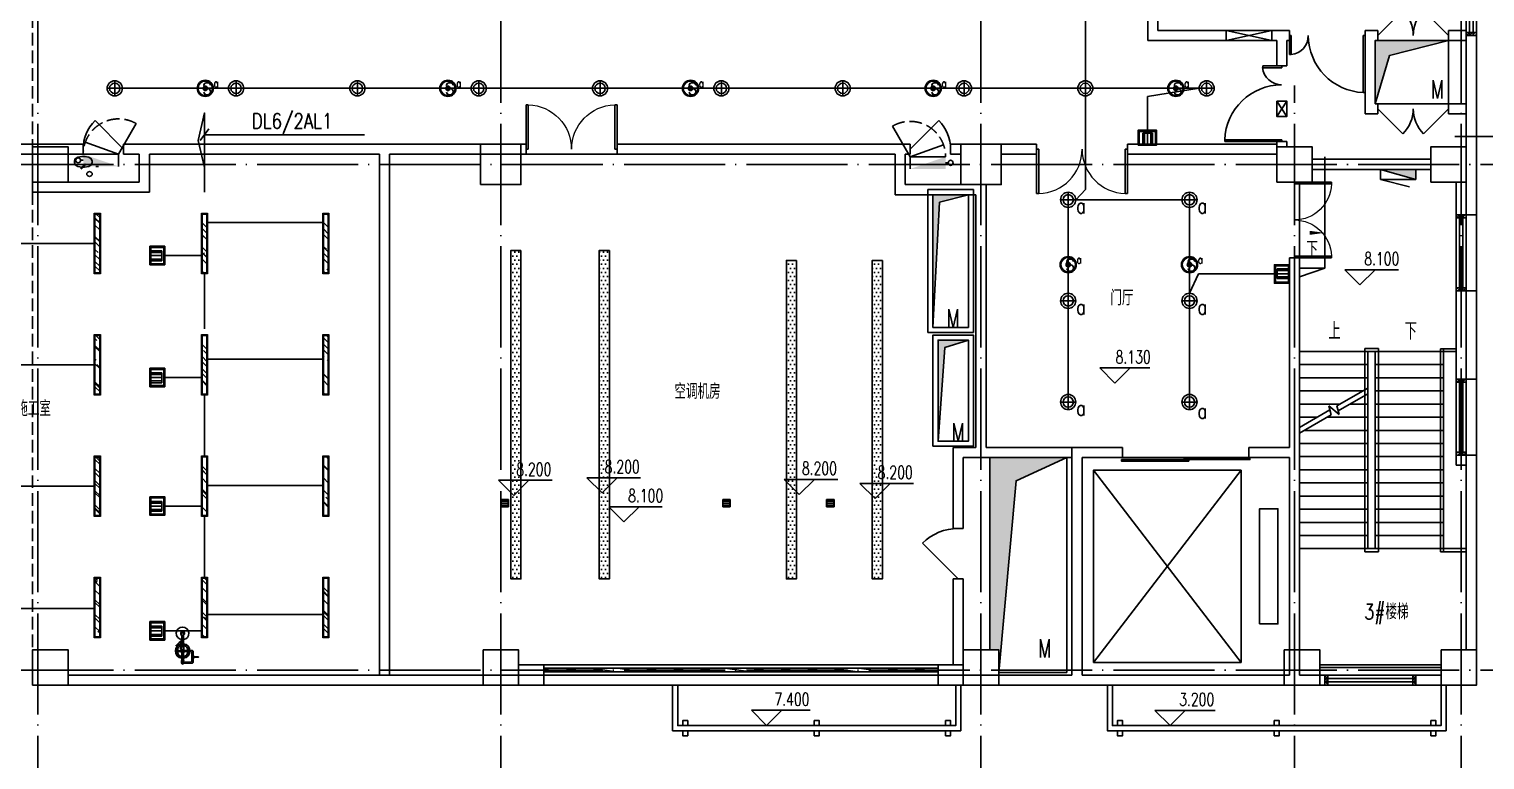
# Model space of a CAD drawing. Extents: x -621157 to 1764546, y -106808 to 741893.
# Drawn here: x 409094 to 437892, y 98223 to 112675 of the extents above; entities that cross this region are included whole.
import ezdxf
from ezdxf.enums import TextEntityAlignment as Align

# ---------------------------------------------------------------- set-up
doc = ezdxf.new("R2010")
doc.units = 0
doc.header["$LTSCALE"] = 1000
doc.header["$MEASUREMENT"] = 0
doc.linetypes.add('XREF-A-101-平面图_t3$0$DASH', pattern=[0.35, 0.25, -0.1])
doc.linetypes.add('XREF-A-101-平面图_t3$0$DOTE', pattern=[2.42, 2, -0.2, 0.02, -0.2])
for name, color, linetype in [('0-底图', 7, 'Continuous'), ('A-吊顶图及精装修区域', 7, 'Continuous'), ('EQUIP-照明', 3, 'Continuous'), ('I-LIGHT', 3, 'Continuous'), ('SIG_TEXT', 2, 'Continuous'), ('WIRE-控制', 6, 'Continuous'), ('WIRE-照明', 4, 'Continuous'), ('XREF-A-101-平面图_t3$0$1212121', 8, 'Continuous'), ('XREF-A-101-平面图_t3$0$A-COLUMN', 8, 'Continuous'), ('XREF-A-101-平面图_t3$0$A-DIM_ELEV', 8, 'Continuous'), ('XREF-A-101-平面图_t3$0$A-DOTE', 8, 'Continuous'), ('XREF-A-101-平面图_t3$0$A-GROUND', 8, 'Continuous'), ('XREF-A-101-平面图_t3$0$A-LEAD-AROW', 8, 'Continuous'), ('XREF-A-101-平面图_t3$0$A-PUB_HATCH', 8, 'Continuous'), ('XREF-A-101-平面图_t3$0$A-RAIL', 8, 'Continuous'), ('XREF-A-101-平面图_t3$0$A-ROOF', 8, 'Continuous'), ('XREF-A-101-平面图_t3$0$A-ROOM-CH', 8, 'Continuous'), ('XREF-A-101-平面图_t3$0$A-SEE', 8, 'Continuous'), ('XREF-A-101-平面图_t3$0$A-STAIR', 8, 'Continuous'), ('XREF-A-101-平面图_t3$0$A-WALL', 8, 'Continuous'), ('XREF-A-101-平面图_t3$0$A-WALL-FILL', 8, 'Continuous'), ('XREF-A-101-平面图_t3$0$A-WINDOW', 8, 'Continuous'), ('XREF-A-101-平面图_t3$0$DIM_SYMB', 8, 'Continuous'), ('XREF-A-101-平面图_t3$0$EQUIP_消火栓', 8, 'Continuous'), ('XREF-A-101-平面图_t3$0$HANDRAIL', 8, 'Continuous'), ('XREF-A-101-平面图_t3$0$M-HOLE', 8, 'Continuous'), ('XREF-A-101-平面图_t3$0$P-EQUIPMENT', 8, 'Continuous'), ('XREF-A-101-平面图_t3$0$PUB_TEXT', 8, 'Continuous'), ('XREF-A-101-平面图_t3$0$STAIR', 8, 'Continuous'), ('XREF-A-101-平面图_t3$0$家具-实验室家具', 8, 'Continuous'), ('XREF-A-101-平面图_t3$0$水-尺寸', 8, 'Continuous'), ('控制系统', 6, 'Continuous')]:
    doc.layers.add(name, color=color, linetype=linetype)
doc.layers.add('弱电设备层', color=1, linetype='Continuous', lineweight=9)
doc.layers.add('灯具图例与顶面填充$0$I-C-light', color=3, linetype='Continuous', lineweight=13)
doc.styles.add('_TEL_DIM', font='SIMPLEX', dxfattribs={"width": 0.8, "height": 3.5, "bigfont": 'HZTXT'})
doc.styles.add('DIM_FONT', font='ROMANS', dxfattribs={"width": 0.8, "bigfont": 'HZDXC'})
doc.styles.get("Standard").update_dxf_attribs({"font": 'romans.shx', "bigfont": 'HZDXC.SHX'})
doc.styles.add('XREF-A-101-平面图_t3$0$-HZDXCROMANS', font='ROMANS.shx', dxfattribs={"bigfont": 'HZDXC.shx'})
doc.styles.add('XREF-A-101-平面图_t3$0$_TCH_DIM', font='SIMPLEX', dxfattribs={"bigfont": 'GBCBIG'})
doc.styles.add('XREF-A-101-平面图_t3$0$A-STANDARD', font='SIMPLEX', dxfattribs={"bigfont": 'GBCBIG'})
doc.styles.add('XREF-A-101-平面图_t3$0$hzdxcROMANS', font='ROMANS', dxfattribs={"width": 0.8, "bigfont": 'HZDXC'})
doc.styles.add('XZC', font='SIMPLEX.SHX', dxfattribs={"width": 0.7, "bigfont": 'hztxt.shx'})
doc.linetypes.add('Ground', pattern='A,0.75,-0.125,[135,sr.shx,S=0.1,R=0,X=-0.15,Y=0],0.125,-0.125', length=1.125)
doc.linetypes.add('LED_LINE', pattern='A,12.7,-5.08,["LED",XZC,S=2.54,R=0,X=-2.54,Y=-1.27],-6.35', length=24.13)
doc.dimstyles.get("Standard").update_dxf_attribs({"dimscale": 100, "dimtxt": 3.5, "dimasz": 1, "dimexe": 2.5, "dimexo": 3, "dimgap": 1.5, "dimtad": 1, "dimdec": 0, "dimzin": 0, "dimdsep": 46, "dimtxsty": 'Standard', "dimblk": 'ARCHTICK', "dimcen": 0.09, "dimadec": 0, "dimazin": 0, "dimtfac": 1, "dimtdec": 0, "dimtix": 1, "dimtmove": 2, "dimatfit": 3, "dimfxl": 0, "dimtolj": 1, "dimtzin": 0, "dimarcsym": 0})

# ---------------------------------------------------------------- blocks, each defined once
blk = doc.blocks.new('XREF-A-101-平面图_t3$0$轴网(2)')
at = {"layer": 'XREF-A-101-平面图_t3$0$A-DOTE', "linetype": 'XREF-A-101-平面图_t3$0$DOTE'}
for p, q in [((38340, -3300), (38340, 43300)), ((47500, -3300), (47500, 43300)), ((57000, -3300), (57000, 43300)), ((66500, -3300), (66500, 43300)), ((63200, -3300), (63200, 11562.8)), ((-3300, 10000), (69800, 10000)), ((-3300, 0), (69800, 0))]:
    blk.add_line(p, q, dxfattribs=at)
blk = doc.blocks.new('XREF-A-101-平面图_t3$0$G$C869EB286')
at = {"layer": 'XREF-A-101-平面图_t3$0$A-WINDOW'}
h = blk.add_hatch(dxfattribs=at)
h.set_pattern_fill('ANSI31', color=256, scale=25)
h.set_pattern_definition([(45, (-143.957, -89940), (-28.0633, 28.0633), [])])
h.paths.add_polyline_path([(0, 60), (200, 60), (200, 0), (0, 0)])
blk.add_lwpolyline([(0, 60), (200, 60), (200, 0), (0, 0)], close=True, dxfattribs=at)
blk = doc.blocks.new('XREF-A-101-平面图_t3$0$柱网2F')
at = {"layer": 'XREF-A-101-平面图_t3$0$A-COLUMN'}
for points in [[(38240, -30350), (38940, -30350), (38940, -29650), (38240, -29650)], [(47100, -30400), (47900, -30400), (47900, -29600), (47100, -29600)], [(56600, -30400), (57400, -30400), (57400, -29600), (56600, -29600)], [(62850, -30350), (63550, -30350), (63550, -29650), (62850, -29650)], [(65900, -30350), (66600, -30350), (66600, -29650), (65900, -29650)], [(38240, -40300), (38940, -40300), (38940, -39600), (38240, -39600)], [(47150, -39600), (47150, -40300), (47850, -40300), (47850, -39600)], [(56650, -39600), (56650, -40300), (57350, -40300), (57350, -39600)], [(63000, -39600), (63000, -40300), (63700, -40300), (63700, -39600)], [(66100, -39600), (66100, -40300), (66800, -40300), (66800, -39600)]]:
    blk.add_lwpolyline(points, close=True, dxfattribs=at)
blk = doc.blocks.new('XREF-A-101-平面图_t3$0$G$C979D3256')
at = {"layer": 'XREF-A-101-平面图_t3$0$DIM_SYMB'}
for points in [[(-2525, 6430, 0, 0, 0), (-2525, 5560, 80, 0, 0), (-2525, 5260, 0, 0, 0)], [(-1025, 6430, 0, 0, 0), (-1025, 1150, 0, 0, 0), (-2525, 1150, 0, 0, 0), (-2525, 4700, 80, 0, 0), (-2525, 5000, 0, 0, 0)]]:
    blk.add_lwpolyline(points, format="xyseb", dxfattribs=at)
at = {"layer": 'XREF-A-101-平面图_t3$0$HANDRAIL'}
for p, q in [((-410, 2336), (-410, 6349)), ((-410, 6349), (-350, 6349)), ((-350, 2336), (-350, 6349)), ((-410, 2336), (-350, 2336))]:
    blk.add_line(p, q, dxfattribs=at)
blk.add_lwpolyline([(-350, 6300), (-100, 6300), (-100, 6349), (-350, 6349)], close=True, dxfattribs=at)
blk.add_lwpolyline([(-350, 2336), (100, 2336), (100, 2400), (-350, 2400)], dxfattribs=at)
at = {"layer": 'XREF-A-101-平面图_t3$0$STAIR'}
for p, q in [((-1640, 6360), (-1910, 6360)), ((-1910, 6360), (-1910, 2340)), ((-1640, 2340), (-1640, 6360)), ((-3200, 6300), (-3200, 4798)), ((-1850, 6300), (-3200, 6300)), ((-1850, 6300), (-1700, 6300)), ((-1850, 6300), (-1850, 5577)), ((-1700, 6300), (-1850, 6300)), ((-1850, 6300), (-1850, 2400)), ((-1700, 2400), (-1700, 6300)), ((-1700, 6300), (-350, 6300)), ((-1700, 2400), (-1700, 6300)), ((-350, 2400), (-350, 6300)), ((-1850, 6040), (-3200, 6040)), ((-1850, 5780), (-3200, 5780)), ((-1700, 6040), (-350, 6040)), ((-1700, 5780), (-350, 5780)), ((-1950, 5520), (-3200, 5520)), ((-1850, 5577), (-2461, 5225)), ((-1700, 5520), (-350, 5520)), ((-2400, 5260), (-3200, 5260)), ((-2414, 5053), (-2620, 5225)), ((-2620, 5225), (-2572, 5045)), ((-2461, 5225), (-2414, 5053)), ((-1850, 5462), (-2434, 5125)), ((-1850, 5260), (-2200, 5260)), ((-1850, 5462), (-1850, 2400)), ((-1700, 5260), (-350, 5260)), ((-2599, 5145), (-3200, 4798)), ((-2572, 5045), (-3200, 4683)), ((-2850, 5000), (-3200, 5000)), ((-1850, 5000), (-2650, 5000)), ((-1700, 5000), (-350, 5000)), ((-3200, 4683), (-3200, 2400)), ((-1850, 4740), (-3100, 4740)), ((-1700, 4740), (-350, 4740)), ((-1850, 4480), (-3200, 4480)), ((-1700, 4480), (-350, 4480)), ((-1850, 4220), (-3200, 4220)), ((-1700, 4220), (-350, 4220)), ((-1850, 3960), (-3200, 3960)), ((-1700, 3960), (-350, 3960)), ((-1850, 3700), (-3200, 3700)), ((-1700, 3700), (-350, 3700)), ((-1850, 3440), (-3200, 3440)), ((-1850, 3180), (-3200, 3180)), ((-1700, 3440), (-350, 3440)), ((-1700, 3180), (-350, 3180)), ((-1850, 2920), (-3200, 2920)), ((-1700, 2920), (-350, 2920)), ((-1850, 2660), (-3200, 2660)), ((-1700, 2660), (-350, 2660)), ((-1850, 2400), (-3200, 2400)), ((-1910, 2340), (-1640, 2340)), ((-1850, 2400), (-1700, 2400)), ((-1700, 2400), (-350, 2400))]:
    blk.add_line(p, q, dxfattribs=at)
blk.add_lwpolyline([(-350, 6300), (-100, 6300)], dxfattribs=at)
at = {"layer": 'XREF-A-101-平面图_t3$0$PUB_TEXT', "style": 'XREF-A-101-平面图_t3$0$_TCH_DIM'}
for s, p in [('上', (-2629, 6535)), ('下', (-1120, 6535))]:
    blk.add_text(s, height=338, dxfattribs=at).set_placement(p)
blk = doc.blocks.new('XREF-A-101-平面图_t3$0$ROOM')
at = {"layer": 'XREF-A-101-平面图_t3$0$A-ROOM-CH', "style": 'XREF-A-101-平面图_t3$0$-HZDXCROMANS', "width": 0.6}
for tag, p in [('中文房间名称', (0, -1000)), ('英文房间名称', (0, -1500))]:
    blk.add_attdef(tag, text='', height=300, dxfattribs=at).set_placement(p, align=Align.CENTER)
blk = doc.blocks.new('_ArchTick')
at = {"color": 0, "linetype": 'ByBlock', "const_width": 0.4}
blk.add_lwpolyline([(-0.5, -0.5), (0.5, 0.5)], dxfattribs=at)
blk = doc.blocks.new('*D25423')
at = {"layer": 'Defpoints', "color": 0}
blk.add_point((0, 0), dxfattribs=at)
blk.add_point((0, 0), dxfattribs=at)
blk.add_point((0, 0), dxfattribs=at)
blk.add_point((0, 0), dxfattribs=at)
at = {"layer": 'XREF-A-101-平面图_t3$0$水-尺寸', "color": 0, "linetype": 'ByBlock', "lineweight": -2}
blk.add_line((0, 300), (0, 250), dxfattribs=at)
blk.add_line((0, 300), (0, 250), dxfattribs=at)
blk.add_arc((0, 0), 0, 180, 180, dxfattribs=at)
at = {"layer": 'XREF-A-101-平面图_t3$0$水-尺寸', "color": 0, "linetype": 'ByBlock', "lineweight": -2, "xscale": 100, "yscale": 100, "zscale": 100}
for rotation in [90, 90.00000000000001]:
    blk.add_blockref('_ArchTick', (0, 0), dxfattribs=dict(at, rotation=rotation))
at = {"layer": 'XREF-A-101-平面图_t3$0$水-尺寸', "color": 0, "insert": (0, 0), "char_height": 350, "attachment_point": 5}
blk.add_mtext('\\A1;0%%d', dxfattribs=at)
blk = doc.blocks.new('XREF-A-101-平面图_t3$0$$TWTSYS$00000508')
for p, q in [((-0.5, 0.5), (0.324, 1.224)), ((-0.5, 0.5), (-0.5, -0.5)), ((-0.5, -0.5), (0.5, 0.5)), ((0.5, 0.5), (-0.5, 0.5)), ((0.5, -0.5), (0.5, 0.5)), ((-0.5, -0.5), (0.5, -0.5))]:
    blk.add_line(p, q)
blk.add_solid([(0.5, -0.5), (0.5, 0.5), (-0.5, -0.5)])
blk = doc.blocks.new('XREF-A-101-平面图_t3$0$地漏1')
for p, q in [((-75, -75), (-75, 75)), ((75, 75), (-75, 75)), ((-40, 75), (-40, -75)), ((0, 75), (0, -75)), ((40, 75), (40, -75)), ((75, -75), (75, 75)), ((75, -75), (-75, -75))]:
    blk.add_line(p, q)
blk.add_circle((0, 0), 75)
blk = doc.blocks.new('XREF-A-101-平面图_t3$0$G$C763C4DB6')
at = {"layer": 'XREF-A-101-平面图_t3$0$PUB_TEXT', "zscale": 0.5, "rotation": 270}
for p in [(-6445, 0), (-2055, 0), (0, 0)]:
    blk.add_blockref('XREF-A-101-平面图_t3$0$地漏1', p, dxfattribs=at)
blk = doc.blocks.new('XREF-A-101-平面图_t3$0$Shower_plan')
at = {"layer": 'XREF-A-101-平面图_t3$0$1212121'}
for p, q in [((-20, -112), (-20, -94)), ((-16, -314), (-16, -120)), ((16, -314), (16, -120)), ((20, -112), (20, -94)), ((164, -90), (164, -66)), ((184, -114), (208, -114)), ((184, -274), (208, -274)), ((212, -177), (208, -177)), ((212, -199), (208, -199)), ((215, -184), (220, -184)), ((215, -193), (220, -193)), ((-94, -290), (-90, -290)), ((-75, -301), (-18, -302)), ((-75, -315), (-22, -315)), ((-34, -355), (-31, -355)), ((-34, -361), (-31, -361)), ((-16, -607), (-16, -396)), ((16, -607), (16, -396)), ((75, -302), (17, -302)), ((75, -316), (22, -316)), ((94, -327), (90, -327)), ((160, -297), (160, -321))]:
    blk.add_line(p, q, dxfattribs=at)
for points in [[(-22, -120), (-22, -112), (22, -112), (22, -120)], [(-37, -500), (-34, -500), (-34, -346), (-37, -346)], [(24, -388), (-24, -388), (-24, -338), (-22, -336), (22, -336), (24, -338)]]:
    blk.add_lwpolyline(points, close=True, dxfattribs=at)
for points in [[(143, -321), (184, -321, 0.414214), (208, -297), (208, -90, 0.414214), (184, -66), (23, -66)], [(143, -297), (160, -297, 0.414214), (184, -273), (184, -114, 0.414214), (160, -90), (23, -90)], [(-16, -530), (-128, -419, -1), (-122, -414)], [(-122, -414), (-53, -483, -1)], [(-111, -308, -0.092425), (-109, -301, -0.095768), (-106, -295, -0.100909), (-101, -292, -0.104872), (-94, -290, -0.001591), (-94, -290, -0.100909)], [(-93, -325, -0.034962), (-95, -325, -0.104872), (-101, -324, -0.100909), (-106, -320, -0.095768), (-110, -314, -0.092425), (-111, -308, -0.092425)], [(-37, -491), (-54, -491, -1), (-54, -483), (-37, -483)], [(-45, -491), (-16, -519, -1)], [(-37, -349, 0.153738), (-38, -347), (-43, -347, 0.078248), (-44, -349), (-44, -364, 0.153738), (-43, -367), (-38, -367, 0.153738), (-37, -364)], [(-23, -388), (-23, -395, 0.154019), (-19, -396), (19, -396, 0.154019), (23, -395), (23, -388)], [(92, -292, -0.034962), (94, -292, -0.104872), (100, -293, -0.100909), (106, -297, -0.095768), (109, -303, -0.092425), (110, -310, -0.092425)], [(110, -310, -0.092425), (109, -316, -0.095768), (105, -322, -0.100909), (100, -326, -0.104872), (94, -327, -0.001591), (94, -327, -0.100909)]]:
    blk.add_lwpolyline(points, format="xyb", dxfattribs=at)
for points in [[(212, -177), (214, -177), (215, -179), (215, -198), (214, -199)], [(212, -199), (214, -199), (215, -198), (215, -179), (214, -177)], [(-34, -491), (-28, -491), (-28, -483), (-34, -483)], [(-24, -371), (-31, -371), (-31, -346), (-24, -346)], [(-22, -336), (-22, -314), (22, -314), (22, -336)], [(-31, -657), (-20, -637)], [(20, -637), (31, -657), (16, -684), (-16, -684), (-31, -657)]]:
    blk.add_lwpolyline(points, dxfattribs=at)
for points in [[(221, -201), (229, -201, 0.414214), (231, -199), (231, -194, -0.414214), (232, -193), (313, -193, 0.414214), (313, -192), (313, -185, 0.414214), (313, -184), (232, -184, -0.414214), (231, -183), (231, -177, 0.414214), (229, -176), (221, -176, 0.414214), (220, -177), (220, -199, 0.414214)], [(-106, -308, -0.092425), (-105, -301, -0.095768), (-102, -295, -0.100909), (-96, -292, -0.104872), (-90, -290, -0.104872), (-84, -292, -0.100909), (-79, -296, -0.095768), (-75, -301, -0.092425), (-74, -308, -0.092425), (-75, -315, -0.095768), (-79, -320, -0.100909), (-84, -324, -0.104872), (-90, -325, -0.104872), (-97, -324, -0.100909), (-102, -320, -0.095768), (-105, -314, -0.092425)], [(106, -310, -0.092425), (105, -316, -0.095768), (101, -322, -0.100909), (96, -326, -0.104872), (90, -327, -0.104872), (84, -325, -0.100909), (78, -322, -0.095768), (75, -316, -0.092425), (74, -309, -0.092425), (75, -303, -0.095768), (78, -297, -0.100909), (84, -293, -0.104872), (90, -292, -0.104872), (96, -293, -0.100909), (101, -297, -0.095768), (105, -303, -0.092425)], [(-20, -657), (-20, -607), (20, -607), (20, -657, -1)]]:
    blk.add_lwpolyline(points, format="xyb", close=True, dxfattribs=at)
for centre, radius in [((0, -78), 26.3), ((0, -78), 16.4), ((-60, -481), 3.91)]:
    blk.add_circle(centre, radius, dxfattribs=at)
for centre, radius, start, end in [((0, -309), 144, 96.5663, 263.4343), ((0, -309), 139, 96.804, 263.1966), ((0, -309), 111, 98.3801, 261.6205), ((0, -309), 36, 116.7475, 168.6934), ((0, -309), 144, 276.5663, 83.4343), ((0, -309), 139, 276.804, 83.1966), ((0, -309), 111, 278.6256, 81.375), ((0, -309), 36, 10.3072, 62.4104), ((0, -657), 125, 97.5816, 82.419), ((0, -309), 36, 190.3072, 231.764), ((0, -309), 18.8, 149.7809, 195.9711), ((0, -309), 18.8, 344.0295, 27.2237), ((0, -309), 36, 308.7702, 348.6934), ((0, -657), 37.5, 121.3804, 58.6121)]:
    blk.add_arc(centre, radius, start, end, dxfattribs=at)
blk = doc.blocks.new('XREF-A-101-平面图_t3$0$G$C45C07046')
at = {"layer": 'XREF-A-101-平面图_t3$0$家具-实验室家具', "color": 252, "xscale": -1, "rotation": 179.9999999870604}
blk.add_blockref('XREF-A-101-平面图_t3$0$Shower_plan', (141207, 100067), dxfattribs=at)
blk = doc.blocks.new('XREF-A-101-平面图_t3$0$WINDOW2DLIB$SYSLIB$00000001')
at = {"color": 0}
for points in [[(-0.5, 0.5), (-0.5, -0.5)], [(-0.5, 0.5), (0.5, 0.5)], [(0.5, -0.5), (0.5, 0.5)], [(0.5, 0.1667), (-0.5, 0.1667)], [(0.5, -0.1667), (-0.5, -0.1667)], [(-0.5, -0.5), (0.5, -0.5)]]:
    blk.add_lwpolyline(points, dxfattribs=at)
blk = doc.blocks.new('XREF-A-101-平面图_t3$0$DOOR2DLIB$SYSLIB$00000108')
at = {"color": 0}
for p, q in [((-0.5, 0), (-0.5, 0.4875)), ((-0.475, 0.4875), (-0.5, 0.4875)), ((-0.475, 0), (-0.475, 0.4875)), ((0.475, 0), (0.475, 0.4875)), ((0.475, 0.4875), (0.5, 0.4875)), ((0.5, 0), (0.5, 0.4875)), ((-0.5, 0), (-0.475, 0)), ((0.5, 0), (0.475, 0))]:
    blk.add_line(p, q, dxfattribs=at)
at = {"color": 0, "lineweight": 13}
for centre, start, end in [((-0.4875, 0), 0, 88.53072), ((0.4875, 0), 91.46928, 180)]:
    blk.add_arc(centre, 0.4875, start, end, dxfattribs=at)
blk = doc.blocks.new('*U25219')
at = {"color": 0}
blk.add_line((-1250, 100), (1250, 100), dxfattribs=at)
for points in [[(59, 170), (-1270, 170), (-1270, 140), (59, 140)], [(1270, 110), (-32, 110), (-32, 140), (1270, 140)]]:
    blk.add_lwpolyline(points, close=True, dxfattribs=at)
blk = doc.blocks.new('*U25218')
at = {"color": 0, "xscale": 0.0004, "yscale": 0.0004, "zscale": 0.0004}
blk.add_blockref('*U25219', (0, 0), dxfattribs=at)
blk = doc.blocks.new('XREF-A-101-平面图_t3$0$WINDOW2DLIB$SYSLIB$00000012')
at = {"color": 0}
for points in [[(-0.5, 0.5), (-0.5, -0.5)], [(0.5, 0.5), (-0.5, 0.5)], [(0.5, -0.5), (0.5, 0.5)], [(-0.5, 0.1667), (0.5, 0.1667)], [(-0.3839, -0.1667), (-0.448, 0.1667)], [(-0.3159, -0.1667), (-0.38, 0.1667)], [(-0.2479, -0.1667), (-0.312, 0.1667)], [(-0.1799, -0.1667), (-0.244, 0.1667)], [(-0.1119, -0.1667), (-0.176, 0.1667)], [(-0.0439, -0.1667), (-0.108, 0.1667)], [(0.0241, -0.1667), (-0.04, 0.1667)], [(0.0921, -0.1667), (0.028, 0.1667)], [(0.16, -0.1667), (0.0959, 0.1667)], [(0.228, -0.1667), (0.1639, 0.1667)], [(0.296, -0.1667), (0.2319, 0.1667)], [(0.364, -0.1667), (0.2999, 0.1667)], [(0.432, -0.1667), (0.3679, 0.1667)], [(0.5, -0.1667), (0.4359, 0.1667)], [(-0.4519, -0.1667), (-0.5, 0.0836)], [(-0.5, -0.1667), (0.5, -0.1667)], [(0.5, -0.5), (-0.5, -0.5)]]:
    blk.add_lwpolyline(points, dxfattribs=at)
blk = doc.blocks.new('XREF-A-101-平面图_t3$0$DOOR2DLIB$SYSLIB$00000123')
at = {"color": 0}
for p, q in [((0.475, -0.001), (0.475, 0.752)), ((0.475, 0.752), (0.5, 0.752)), ((0.5, -0.001), (0.5, 0.752)), ((-0.5, 0), (-0.5, 0.252)), ((-0.475, 0.252), (-0.5, 0.252)), ((-0.475, 0), (-0.475, 0.252)), ((-0.475, 0), (-0.5, 0)), ((0.475, -0.001), (0.5, -0.001))]:
    blk.add_line(p, q, dxfattribs=at)
for centre, radius, start, end in [((0.505, -0.002), 0.755, 92.2493, 179.7238), ((-0.501, 0.003), 0.251, 359.7899, 84.0974)]:
    blk.add_arc(centre, radius, start, end, dxfattribs=at)
blk = doc.blocks.new('XREF-A-101-平面图_t3$0$DOOR2DLIB$SYSLIB$00000101')
at = {"color": 0}
blk.add_line((0.5, 0), (-0.207, 0.707), dxfattribs=at)
blk.add_arc((0.5, 0), 1, 135, 180, dxfattribs=at)
blk = doc.blocks.new('XREF-A-101-平面图_t3$0$DOOR2DLIB$SYSLIB$00000103')
at = {"color": 0}
for p, q in [((-0.5, 0), (-0.146, 0.354)), ((0.5, 0), (0.146, 0.354))]:
    blk.add_line(p, q, dxfattribs=at)
for centre, start, end in [((-0.5, 0), 0, 45), ((0.5, 0), 135, 180)]:
    blk.add_arc(centre, 0.5, start, end, dxfattribs=at)
blk = doc.blocks.new('筒灯')
at = {"color": 8}
for p, q in [((150, 0), (-150, 0)), ((0, 150), (0, -150))]:
    blk.add_line(p, q, dxfattribs=at)
blk.add_circle((0, 0), 150)
blk.add_circle((0, 0), 102, dxfattribs=at)
blk = doc.blocks.new('G$C3816A8C5')
at = {"layer": '弱电设备层', "lineweight": -3}
for p, q in [((-114, 25), (-114, 298)), ((-114, 298), (129, 298)), ((-72, 25), (-72, 298)), ((1, 25), (1, 298)), ((87, 25), (87, 298)), ((129, 25), (129, 298))]:
    blk.add_line(p, q, dxfattribs=at)
for points in [[(-228, 0), (-228, 368), (228, 368), (228, 0)], [(-200, 25), (-200, 341), (202, 341), (202, 25)]]:
    blk.add_lwpolyline(points, close=True, dxfattribs=at)
blk = doc.blocks.new('灯具图例与顶面填充$0$顶面图例$0$16-吊线灯-011')
at = {"color": 8}
blk.add_wipeout([(0, 35), (0, -25), (600, -25), (600, 35)], dxfattribs=at)
at = {"linetype": 'ByBlock'}
h = blk.add_hatch(dxfattribs=at)
h.set_pattern_fill('AR-RROOF', color=250, scale=5, angle=45)
h.set_pattern_definition([(45, (-809054.52, -461832.93), (107.763073, 287.368196), [1905, -254, 635, -127]), (45, (-808979.98, -461668.59), (-209.239968, 29.634845), [381, -41.91, 762, -95.25]), (45, (-809085.95, -461711.69), (406.805602, 527.141034), [1016, -177.8, 508, -127])])
h.paths.add_polyline_path([(10, 25), (590, 25), (590, -15), (10, -15)])
at = {"color": 0, "linetype": 'ByBlock'}
for points in [[(0, 35), (600, 35), (600, -25), (0, -25)], [(10, 25), (590, 25), (590, -15), (10, -15)]]:
    blk.add_lwpolyline(points, close=True, dxfattribs=at)
blk = doc.blocks.new('G$CDFA8365F')
at = {"layer": '灯具图例与顶面填充$0$I-C-light', "xscale": 2, "yscale": 2, "zscale": 2, "rotation": 90}
for p in [(-26970, -32164), (-24850, -32164), (-22450, -32164), (-26970, -34564), (-24850, -34564), (-22450, -34564), (-26970, -36964), (-24850, -36964), (-22450, -36964), (-26970, -39364), (-24850, -39364), (-22450, -39364)]:
    blk.add_blockref('灯具图例与顶面填充$0$顶面图例$0$16-吊线灯-011', p, dxfattribs=at)
blk = doc.blocks.new('SS')
at = {"layer": '控制系统'}
for p, q in [((351296, 52793), (351149, 52793)), ((351290, 52821), (351155, 52765)), ((351155, 52821), (351290, 52765)), ((351171, 52844), (351275, 52741)), ((351275, 52844), (351171, 52741)), ((351195, 52860), (351251, 52725)), ((351251, 52860), (351195, 52725)), ((351223, 52866), (351223, 52719))]:
    blk.add_line(p, q, dxfattribs=at)
for radius in [303, 272, 83.5, 73.3]:
    blk.add_circle((351223, 52793), radius, dxfattribs=at)
at = {"color": 7, "style": '_TEL_DIM', "width": 0.8}
blk.add_text('s', height=673, dxfattribs=at).set_placement((351098, 52554))
at = {"layer": 'SIG_TEXT', "style": 'DIM_FONT', "width": 0.75}
blk.add_text('a', height=300, dxfattribs=at).set_placement((351535, 52835))
blk = doc.blocks.new('XREF-A-101-平面图_t3$0$单出口消火栓新')
for p, q in [((-240, 700), (-846.2, 1050)), ((-479.4, 42.2), (-240, 700)), ((-240, 0), (-240, 700)), ((-240, 700), (0, 700))]:
    blk.add_line(p, q)
at = {"color": 0, "linetype": 'XREF-A-101-平面图_t3$0$DASH'}
blk.add_arc((-240, 700), 700, 150, 270, dxfattribs=at)
blk.add_solid([(-240, 0), (0, 0), (0, 700)])
at = {"layer": 'XREF-A-101-平面图_t3$0$水-尺寸', "linetype": 'ByBlock'}
dim = blk.add_angular_dim_3p(base=(0, 0), center=(0, 0), p1=(0, 0), p2=(0, 0), dimstyle='Standard', dxfattribs=at)
dim.commit()
dim.dimension.update_dxf_attribs({"geometry": '*D25423', "text_midpoint": (0, 0)})
blk = doc.blocks.new('*U25256')
at = {"layer": 'XREF-A-101-平面图_t3$0$P-EQUIPMENT', "color": 10}
blk.add_line((0, 120), (50, 120), dxfattribs=at)
at = {"layer": 'XREF-A-101-平面图_t3$0$P-EQUIPMENT'}
blk.add_circle((100, 120), 50, dxfattribs=at)
at = {"layer": 'XREF-A-101-平面图_t3$0$P-EQUIPMENT', "xscale": -1, "rotation": 90}
blk.add_blockref('XREF-A-101-平面图_t3$0$单出口消火栓新', (0, 0), dxfattribs=at)
blk = doc.blocks.new('*U25266')
at = {"layer": 'XREF-A-101-平面图_t3$0$P-EQUIPMENT', "color": 10}
blk.add_line((0, 120), (50, 120), dxfattribs=at)
at = {"layer": 'XREF-A-101-平面图_t3$0$P-EQUIPMENT'}
blk.add_circle((100, 120), 50, dxfattribs=at)
at = {"layer": 'XREF-A-101-平面图_t3$0$P-EQUIPMENT', "xscale": -1, "rotation": 90}
blk.add_blockref('XREF-A-101-平面图_t3$0$单出口消火栓新', (0, 0), dxfattribs=at)
blk = doc.blocks.new('XREF-A-101-平面图_t3$0$G$C156FCA62')
at = {"layer": 'XREF-A-101-平面图_t3$0$EQUIP_消火栓', "xscale": -700, "yscale": 200, "zscale": 700, "rotation": 180}
blk.add_blockref('XREF-A-101-平面图_t3$0$$TWTSYS$00000508', (65250, 109800), dxfattribs=at)
at = {"layer": 'XREF-A-101-平面图_t3$0$P-EQUIPMENT', "xscale": -1}
blk.add_blockref('*U25256', (39240, 109960), dxfattribs=at)
at = {"layer": 'XREF-A-101-平面图_t3$0$P-EQUIPMENT'}
blk.add_blockref('*U25266', (56300, 109910), dxfattribs=at)
blk = doc.blocks.new('*U25374')
at = {"layer": 'XREF-A-101-平面图_t3$0$P-EQUIPMENT', "color": 10}
blk.add_line((0, 120), (50, 120), dxfattribs=at)
at = {"layer": 'XREF-A-101-平面图_t3$0$P-EQUIPMENT'}
blk.add_circle((100, 120), 50, dxfattribs=at)
at = {"layer": 'XREF-A-101-平面图_t3$0$P-EQUIPMENT', "xscale": -1, "rotation": 90}
blk.add_blockref('XREF-A-101-平面图_t3$0$单出口消火栓新', (0, 0), dxfattribs=at)
blk = doc.blocks.new('*U25376')
at = {"layer": 'XREF-A-101-平面图_t3$0$P-EQUIPMENT', "color": 10}
blk.add_line((0, 120), (50, 120), dxfattribs=at)
at = {"layer": 'XREF-A-101-平面图_t3$0$P-EQUIPMENT'}
blk.add_circle((100, 120), 50, dxfattribs=at)
at = {"layer": 'XREF-A-101-平面图_t3$0$P-EQUIPMENT', "xscale": -1, "rotation": 90}
blk.add_blockref('XREF-A-101-平面图_t3$0$单出口消火栓新', (0, 0), dxfattribs=at)
blk = doc.blocks.new('XREF-A-101-平面图_t3$0$G$C646F86AA')
at = {"layer": 'XREF-A-101-平面图_t3$0$EQUIP_消火栓', "xscale": -700, "yscale": 200, "zscale": 700, "rotation": 180}
blk.add_blockref('XREF-A-101-平面图_t3$0$$TWTSYS$00000508', (65250, 109800), dxfattribs=at)
at = {"layer": 'XREF-A-101-平面图_t3$0$P-EQUIPMENT', "xscale": -1}
blk.add_blockref('*U25374', (39240, 109960), dxfattribs=at)
at = {"layer": 'XREF-A-101-平面图_t3$0$P-EQUIPMENT'}
blk.add_blockref('*U25376', (56300, 109910), dxfattribs=at)
blk = doc.blocks.new('XREF-A-101-平面图_t3')
at = {"layer": 'XREF-A-101-平面图_t3$0$A-PUB_HATCH'}
h = blk.add_hatch(color=256, dxfattribs=at)
h.dxf.hatch_style = 1
h.paths.add_polyline_path([(264800, 111200), (265081, 112155), (266250, 112450), (264800, 112450)])
h = blk.add_hatch(color=256, dxfattribs=at)
h.dxf.hatch_style = 1
h.paths.add_polyline_path([(256750, 109400), (256050, 109400), (256050, 106775), (256182, 109252)])
h = blk.add_hatch(dxfattribs=at)
h.set_pattern_fill('DOTS', color=256, scale=50)
h.set_pattern_definition([(0, (8495, 100800), (39.6875, 79.375), [0, -79.375])])
h.paths.add_polyline_path([(247900, 108300), (247700, 108300), (247700, 101800), (247900, 101800)])
h = blk.add_hatch(dxfattribs=at)
h.set_pattern_fill('DOTS', color=256, scale=50)
h.set_pattern_definition([(0, (10245, 100800), (39.6875, 79.375), [0, -79.375])])
h.paths.add_polyline_path([(249650, 108300), (249450, 108300), (249450, 101800), (249650, 101800)])
h = blk.add_hatch(dxfattribs=at)
h.set_pattern_fill('DOTS', color=256, scale=50)
h.set_pattern_definition([(0, (13945, 100800), (39.6875, 79.375), [0, -79.375])])
h.paths.add_polyline_path([(253350, 108100), (253150, 108100), (253150, 101800), (253350, 101800)])
h = blk.add_hatch(dxfattribs=at)
h.set_pattern_fill('DOTS', color=256, scale=50)
h.set_pattern_definition([(0, (15645, 100800), (39.6875, 79.375), [0, -79.375])])
h.paths.add_polyline_path([(255050, 108100), (254850, 108100), (254850, 101800), (255050, 101800)])
h = blk.add_hatch(color=256, dxfattribs=at)
h.dxf.hatch_style = 1
h.paths.add_polyline_path([(256750, 106525), (256150, 106525), (256150, 104525), (256282, 106377)])
h = blk.add_hatch(color=256, dxfattribs=at)
h.dxf.hatch_style = 1
h.paths.add_polyline_path([(258700, 104200), (257175, 104200), (257175, 100400), (257350, 100400), (257350, 99950), (257695, 103743)])
at = {"layer": 'XREF-A-101-平面图_t3$0$A-DIM_ELEV'}
for p, q in [((264497, 107616), (264197, 107916)), ((264197, 107916), (265257, 107916)), ((264497, 107616), (264797, 107916)), ((259649, 105673), (259349, 105973)), ((259349, 105973), (260339, 105973)), ((259649, 105673), (259949, 105973)), ((247756, 103452), (247456, 103752)), ((247456, 103752), (248516, 103752)), ((247756, 103452), (248056, 103752)), ((249506, 103502), (249206, 103802)), ((249206, 103802), (250266, 103802)), ((249506, 103502), (249806, 103802)), ((253406, 103469), (253106, 103769)), ((253106, 103769), (254166, 103769)), ((253406, 103469), (253706, 103769)), ((254906, 103390), (254606, 103690)), ((254606, 103690), (255666, 103690)), ((254906, 103390), (255206, 103690)), ((249935, 102930), (249635, 103230)), ((249635, 103230), (250695, 103230)), ((249935, 102930), (250235, 103230)), ((252760, 98905), (252460, 99205)), ((252460, 99205), (253623, 99205)), ((252760, 98905), (253060, 99205)), ((260741, 98900), (260441, 99200)), ((260441, 99200), (261630, 99200)), ((260741, 98900), (261041, 99200))]:
    blk.add_line(p, q, dxfattribs=at)
at = {"layer": 'XREF-A-101-平面图_t3$0$A-GROUND', "linetype": 'XREF-A-101-平面图_t3$0$DASH'}
blk.add_lwpolyline([(238240, 139200), (238240, 100400)], dxfattribs=at)
at = {"layer": 'XREF-A-101-平面图_t3$0$A-GROUND'}
for points in [[(263800, 110150), (263800, 107950), (263300, 107950)], [(263800, 107950), (263300, 107776)]]:
    blk.add_lwpolyline(points, dxfattribs=at)
at = {"layer": 'XREF-A-101-平面图_t3$0$A-LEAD-AROW'}
blk.add_lwpolyline([(263300, 108646, 0, 0, 0), (263800, 108646, 0, 80, 0), (263500, 108646, 0, 0, 0)], format="xyseb", dxfattribs=at)
at = {"layer": 'XREF-A-101-平面图_t3$0$A-RAIL'}
for points in [[(263700, 100100), (266100, 100100)], [(263700, 100050), (266100, 100050)]]:
    blk.add_lwpolyline(points, dxfattribs=at)
at = {"layer": 'XREF-A-101-平面图_t3$0$A-ROOF'}
for points in [[(250900, 99700), (250900, 98800), (256600, 98800), (256600, 99700)], [(251000, 99700), (251000, 98900), (256500, 98900), (256500, 99700)], [(259500, 99700), (259500, 98800), (266200, 98800), (266200, 99700)], [(259600, 99700), (259600, 98900), (266100, 98900), (266100, 99700)], [(251200, 98900), (251200, 99000), (251100, 99000), (251100, 98900)], [(251100, 98800), (251100, 98700), (251200, 98700), (251200, 98800)], [(253800, 98900), (253800, 99000), (253700, 99000), (253700, 98900)], [(253700, 98800), (253700, 98700), (253800, 98700), (253800, 98800)], [(256300, 98900), (256300, 99000), (256400, 99000), (256400, 98900)], [(256400, 98800), (256400, 98700), (256300, 98700), (256300, 98800)], [(259800, 98900), (259800, 99000), (259700, 99000), (259700, 98900)], [(259700, 98800), (259700, 98700), (259800, 98700), (259800, 98800)], [(262900, 98900), (262900, 99000), (262800, 99000), (262800, 98900)], [(262800, 98800), (262800, 98700), (262900, 98700), (262900, 98800)], [(265900, 98900), (265900, 99000), (266000, 99000), (266000, 98900)], [(266000, 98800), (266000, 98700), (265900, 98700), (265900, 98800)]]:
    blk.add_lwpolyline(points, dxfattribs=at)
at = {"layer": 'XREF-A-101-平面图_t3$0$A-ROOM-CH'}
blk.add_lwpolyline([(271201, 110551), (266370, 110551)], dxfattribs=at)
at = {"layer": 'XREF-A-101-平面图_t3$0$A-SEE'}
for points in [[(266800, 107500), (266800, 109000), (266600, 109000), (266600, 107500)], [(266800, 104250), (266800, 105750), (266600, 105750), (266600, 104250)]]:
    blk.add_lwpolyline(points, close=True, dxfattribs=at)
blk.add_lwpolyline([(248350, 99700), (256150, 99700)], dxfattribs=at)
at = {"layer": 'XREF-A-101-平面图_t3$0$A-STAIR'}
for p, q in [((259225, 100150), (262145, 103950)), ((262145, 100150), (259225, 103950))]:
    blk.add_line(p, q, dxfattribs=at)
for points in [[(259225, 100150), (262145, 100150), (262145, 103950), (259225, 103950)], [(262510, 100910), (262875, 100910), (262875, 103190), (262510, 103190)]]:
    blk.add_lwpolyline(points, close=True, dxfattribs=at)
at = {"layer": 'XREF-A-101-平面图_t3$0$A-WALL'}
for p, q in [((260300, 112450), (260300, 127200)), ((260500, 112650), (260500, 127200)), ((262950, 112650), (260500, 112650)), ((263100, 112650), (262950, 112650)), ((264700, 112650), (264600, 112650)), ((264850, 112650), (264700, 112650)), ((266600, 112650), (266250, 112650)), ((266600, 112450), (266600, 112650)), ((262850, 112450), (260300, 112450)), ((262850, 111950), (262850, 112450)), ((263050, 111950), (263050, 112450)), ((263100, 112450), (263050, 112450)), ((264600, 111000), (264600, 112450)), ((264800, 111200), (264800, 112450)), ((264850, 112450), (264800, 112450)), ((266600, 112450), (266250, 112450)), ((264850, 111200), (264800, 111200)), ((266600, 111200), (266250, 111200)), ((266600, 111000), (266600, 111200)), ((264850, 111000), (264600, 111000)), ((266600, 111000), (266250, 111000)), ((236100, 110400), (239240, 110400)), ((240040, 110400), (240450, 110400)), ((240450, 110400), (245200, 110400)), ((245200, 110400), (248000, 110400)), ((249800, 110400), (255400, 110400)), ((255400, 110400), (255600, 110400)), ((256400, 110400), (256600, 110400)), ((256600, 110400), (256600, 110200)), ((257400, 110400), (258100, 110400)), ((257400, 110400), (257400, 110200)), ((259900, 110400), (262850, 110400)), ((262850, 110350), (262850, 110450)), ((262850, 110400), (262850, 110200)), ((262850, 110350), (263050, 110350)), ((263050, 110350), (263050, 110450)), ((236100, 110200), (239240, 110200)), ((240040, 110200), (240350, 110200)), ((240350, 110200), (240350, 109650)), ((240550, 110200), (245100, 110200)), ((240550, 110200), (240550, 109450)), ((245100, 110200), (245100, 99900)), ((245300, 110200), (248000, 110200)), ((245300, 110200), (245300, 99900)), ((249800, 110200), (255300, 110200)), ((255300, 110200), (255300, 109400)), ((255500, 110200), (255500, 109600)), ((255500, 110200), (255600, 110200)), ((256400, 110200), (256600, 110200)), ((257400, 110200), (258100, 110200)), ((259900, 110200), (262850, 110200)), ((263550, 110100), (265900, 110100)), ((263550, 110100), (263550, 109900)), ((265900, 110100), (265900, 109900)), ((263550, 109900), (265900, 109900)), ((238240, 109650), (240350, 109650)), ((238240, 109650), (238240, 109450)), ((238240, 109450), (240550, 109450)), ((255500, 109600), (256900, 109600)), ((256900, 109600), (257100, 109600)), ((257100, 109500), (257100, 109600)), ((257100, 104400), (257100, 109500)), ((255300, 109400), (256900, 109400)), ((256900, 104400), (256900, 109400)), ((256900, 104400), (256450, 104400)), ((256450, 104400), (256450, 102800)), ((257100, 104400), (258800, 104400)), ((258800, 104400), (258800, 104200)), ((257000, 104200), (256650, 104200)), ((256650, 104200), (256650, 102800)), ((257000, 104200), (258800, 104200)), ((256450, 101800), (256450, 100100)), ((256650, 101800), (256650, 100100)), ((256650, 100100), (256450, 100100)), ((245300, 99900), (245100, 99900))]:
    blk.add_line(p, q, dxfattribs=at)
for points in [[(263100, 112450), (263100, 112650)], [(264600, 112450), (264600, 112650)], [(264850, 112450), (264850, 112650)], [(266250, 112450), (266250, 112650)], [(262850, 111950), (263050, 111950)], [(264850, 111000), (264850, 111200)], [(266250, 111000), (266250, 111200)], [(239240, 110400), (239240, 110200)], [(240040, 110400), (240040, 110200)], [(248000, 110400), (248000, 110200)], [(249800, 110400), (249800, 110200)], [(255600, 110400), (255600, 110200)], [(256400, 110400), (256400, 110200)], [(258100, 110400), (258100, 110200)], [(259900, 110400), (259900, 110200)], [(262850, 110450), (263050, 110450)], [(256650, 102800), (256450, 102800)], [(256650, 101800), (256450, 101800)]]:
    blk.add_lwpolyline(points, dxfattribs=at)
at = {"layer": 'XREF-A-101-平面图_t3$0$A-WALL-FILL', "color": 171}
for p, q in [((266600, 109000), (266600, 112550)), ((266800, 109000), (266800, 112550)), ((263300, 109650), (263100, 109650)), ((266400, 109000), (266400, 109650)), ((266400, 109650), (266600, 109650)), ((266600, 109000), (266600, 109650)), ((263100, 108150), (263100, 104400)), ((263300, 108150), (263300, 104300)), ((266400, 105750), (266400, 107500)), ((266600, 105750), (266600, 107500)), ((266600, 105750), (266600, 107500)), ((266800, 105750), (266800, 107500)), ((258800, 104400), (258800, 99900)), ((258800, 104400), (259800, 104400)), ((262300, 104400), (263100, 104400)), ((263300, 104300), (263300, 99900)), ((266400, 104050), (266400, 104250)), ((266600, 104050), (266600, 104250)), ((266600, 100400), (266600, 104250)), ((266800, 100400), (266800, 104250)), ((259000, 104200), (259000, 99900)), ((259000, 104200), (259800, 104200)), ((262300, 104200), (263100, 104200)), ((263100, 104200), (263100, 99900)), ((266400, 104050), (266600, 104050)), ((266600, 100400), (266800, 100400)), ((247850, 100100), (248350, 100100)), ((247850, 100100), (247850, 99900)), ((256150, 100100), (256650, 100100)), ((256650, 100100), (256650, 99900)), ((238940, 99900), (248350, 99900)), ((238940, 99900), (238940, 99700)), ((238940, 99700), (248350, 99700)), ((247850, 99900), (248350, 99900)), ((248350, 99900), (248350, 99700)), ((256150, 99900), (256650, 99900)), ((256150, 99900), (258800, 99900)), ((256150, 99900), (256150, 99700)), ((256150, 99700), (258900, 99700)), ((258900, 99700), (263200, 99700)), ((259000, 99900), (263100, 99900)), ((263200, 99700), (263800, 99700)), ((263300, 99900), (263800, 99900)), ((265600, 99900), (266100, 99900)), ((265600, 99700), (266100, 99700)), ((266100, 99900), (266100, 99700))]:
    blk.add_line(p, q, dxfattribs=at)
for points in [[(266600, 112550), (266800, 112550)], [(263300, 109650), (263100, 109650)], [(266400, 109000), (266600, 109000)], [(266600, 109000), (266800, 109000)], [(263300, 108150), (263100, 108150)], [(266400, 107500), (266600, 107500)], [(266600, 107500), (266800, 107500)], [(266400, 105750), (266600, 105750)], [(266600, 105750), (266800, 105750)], [(259800, 104400), (259800, 104200)], [(262300, 104400), (262300, 104200)], [(266400, 104250), (266600, 104250)], [(266600, 104250), (266800, 104250)], [(248350, 100100), (248350, 99900)], [(256150, 100100), (256150, 99900)], [(263800, 99900), (263800, 99700)], [(265600, 99900), (265600, 99700)]]:
    blk.add_lwpolyline(points, dxfattribs=at)
at = {"layer": 'XREF-A-101-平面图_t3$0$A-WINDOW'}
for p, q in [((248000, 110200), (249800, 110200)), ((263300, 109650), (263300, 108150)), ((266600, 109000), (266800, 109000)), ((266600, 107500), (266800, 107500)), ((266600, 105750), (266800, 105750)), ((266600, 104250), (266800, 104250))]:
    blk.add_line(p, q, dxfattribs=at)
at = {"layer": 'XREF-A-101-平面图_t3$0$M-HOLE'}
for points in [[(261850, 112450), (262750, 112450), (262750, 112650), (261850, 112650)], [(264800, 111200), (264800, 112450), (266250, 112450), (266250, 111200)], [(262850, 111250), (263050, 111250), (263050, 110950), (262850, 110950)], [(255950, 106675), (256850, 106675), (256850, 109500), (255950, 109500)], [(256050, 106775), (256750, 106775), (256750, 109400), (256050, 109400)], [(247900, 108300), (247700, 108300), (247700, 101800), (247900, 101800)], [(249650, 108300), (249450, 108300), (249450, 101800), (249650, 101800)], [(253350, 108100), (253150, 108100), (253150, 101800), (253350, 101800)], [(255050, 108100), (254850, 108100), (254850, 101800), (255050, 101800)], [(256050, 104425), (256850, 104425), (256850, 106625), (256050, 106625)], [(256150, 104525), (256750, 104525), (256750, 106525), (256150, 106525)]]:
    blk.add_lwpolyline(points, close=True, dxfattribs=at)
for points in [[(261850, 112650), (262750, 112450)], [(262750, 112650), (261850, 112450)], [(264800, 111200), (265081, 112155), (266250, 112450), (264800, 112450), (264800, 111200)], [(263050, 111250), (262850, 110950)], [(262850, 111250), (263050, 110950)], [(256750, 109400), (256050, 109400), (256050, 106775), (256182, 109252), (256750, 109400)], [(256750, 106525), (256150, 106525), (256150, 104525), (256282, 106377), (256750, 106525)], [(258700, 99950), (258700, 104200), (257175, 104200), (257175, 100400), (257350, 100400), (257350, 100000), (257350, 99950), (258700, 99950)], [(258700, 104200), (257175, 104200), (257175, 100400), (257350, 100400), (257350, 99950), (257695, 103743), (258700, 104200)]]:
    blk.add_lwpolyline(points, dxfattribs=at)
for name, p in [('XREF-A-101-平面图_t3$0$G$C156FCA62', (200000, 0)), ('XREF-A-101-平面图_t3$0$G$C646F86AA', (200000, 0)), ('XREF-A-101-平面图_t3$0$G$C646F86AA', (200000, 0)), ('XREF-A-101-平面图_t3$0$G$C45C07046', (100000, 0)), ('XREF-A-101-平面图_t3$0$G$C763C4DB6', (254020, 103300)), ('XREF-A-101-平面图_t3$0$G$C979D3256', (266500, 100000))]:
    blk.add_blockref(name, p)
at = {"layer": 'XREF-A-101-平面图_t3$0$A-COLUMN'}
blk.add_blockref('XREF-A-101-平面图_t3$0$柱网2F', (200000, 140000), dxfattribs=at)
at = {"layer": 'XREF-A-101-平面图_t3$0$A-DOTE'}
blk.add_blockref('XREF-A-101-平面图_t3$0$轴网(2)', (200000, 100000), dxfattribs=at)
at = {"layer": 'XREF-A-101-平面图_t3$0$A-ROOM-CH'}
ref = blk.add_blockref('XREF-A-101-平面图_t3$0$ROOM', (259787, 108211), dxfattribs=at)
ref.add_attrib('中文房间名称', '门厅', dxfattribs={"height": 300, "style": 'XREF-A-101-平面图_t3$0$-HZDXCROMANS', "width": 0.8}).set_placement((259787, 107211), align=Align.CENTER)
ref = blk.add_blockref('XREF-A-101-平面图_t3$0$ROOM', (251392, 106361), dxfattribs=dict(at, xscale=-1))
ref.add_attrib('中文房间名称', '空调机房', dxfattribs={"height": 300, "style": 'XREF-A-101-平面图_t3$0$-HZDXCROMANS', "width": 0.8}).set_placement((251392, 105361), align=Align.CENTER)
ref = blk.add_blockref('XREF-A-101-平面图_t3$0$ROOM', (237918, 106023), dxfattribs=at)
ref.add_attrib('中文房间名称', '装饰漆施工室', dxfattribs={"height": 300, "style": 'XREF-A-101-平面图_t3$0$-HZDXCROMANS', "width": 0.8}).set_placement((237918, 105023), align=Align.CENTER)
ref = blk.add_blockref('XREF-A-101-平面图_t3$0$ROOM', (265017, 102004), dxfattribs=at)
ref.add_attrib('中文房间名称', '3#楼梯', dxfattribs={"height": 300, "style": 'XREF-A-101-平面图_t3$0$-HZDXCROMANS', "width": 0.8}).set_placement((265017, 101004), align=Align.CENTER)
at = {"layer": 'XREF-A-101-平面图_t3$0$A-WINDOW'}
for name, p, xscale, yscale, zscale, rotation in [('XREF-A-101-平面图_t3$0$WINDOW2DLIB$SYSLIB$00000001', (266700, 116100), 7100, 200, 7100, 90), ('XREF-A-101-平面图_t3$0$DOOR2DLIB$SYSLIB$00000103', (265550, 112550), -1400, -1400, -1400, 180), ('XREF-A-101-平面图_t3$0$DOOR2DLIB$SYSLIB$00000123', (263850, 112550), -1500, 1500, -1500, 180), ('XREF-A-101-平面图_t3$0$DOOR2DLIB$SYSLIB$00000123', (262950, 111200), -1500, 1500, -1500, 90), ('XREF-A-101-平面图_t3$0$DOOR2DLIB$SYSLIB$00000103', (265550, 111100), -1400, 1400, -1400, 180), ('XREF-A-101-平面图_t3$0$DOOR2DLIB$SYSLIB$00000108', (263200, 108900), -1500, 1500, -1500, 270.0000000000008), ('XREF-A-101-平面图_t3$0$WINDOW2DLIB$SYSLIB$00000001', (266500, 108250), 1500.000000000073, 200, 1500.000000000073, 90), ('XREF-A-101-平面图_t3$0$WINDOW2DLIB$SYSLIB$00000001', (266500, 105000), 1500.000000000073, 200, 1500.000000000073, 90), ('XREF-A-101-平面图_t3$0$DOOR2DLIB$SYSLIB$00000101', (256550, 102300), 1000, -1000, 1000, 270.0000000000008)]:
    blk.add_blockref(name, p, dxfattribs=dict(at, xscale=xscale, yscale=yscale, zscale=zscale, rotation=rotation))
for p, rotation in [((266800, 112610), 180), ((263800, 99900), 270), ((265540, 99900), 270)]:
    blk.add_blockref('XREF-A-101-平面图_t3$0$G$C869EB286', p, dxfattribs=dict(at, rotation=rotation))
for name, p, xscale, yscale, zscale in [('XREF-A-101-平面图_t3$0$DOOR2DLIB$SYSLIB$00000108', (248900, 110300), -1800, 1800, -1800), ('XREF-A-101-平面图_t3$0$DOOR2DLIB$SYSLIB$00000101', (239640, 110300), 800, 800, 800), ('XREF-A-101-平面图_t3$0$DOOR2DLIB$SYSLIB$00000101', (256000, 110300), -800, 800, -800), ('XREF-A-101-平面图_t3$0$DOOR2DLIB$SYSLIB$00000108', (259000, 110300), -1800, -1800, -1800), ('*U25218', (261050, 104300), 2500, -2500, 2500), ('XREF-A-101-平面图_t3$0$WINDOW2DLIB$SYSLIB$00000012', (252250, 100000), 7800, 200, 7800), ('XREF-A-101-平面图_t3$0$WINDOW2DLIB$SYSLIB$00000001', (264700, 99800), 1800.000000568572, 200, 1800.000000568572)]:
    blk.add_blockref(name, p, dxfattribs=dict(at, xscale=xscale, yscale=yscale, zscale=zscale))
for p in [(266400, 108940), (266400, 107500), (266400, 105690), (266400, 104250)]:
    blk.add_blockref('XREF-A-101-平面图_t3$0$G$C869EB286', p, dxfattribs=at)
at = {"layer": 'XREF-A-101-平面图_t3$0$A-DIM_ELEV', "color": 7, "style": 'XREF-A-101-平面图_t3$0$A-STANDARD', "width": 0.705882}
for s, p in [('8.100', (264581, 108006)), ('8.130', (259663, 106063)), ('8.200', (247806, 103842)), ('8.200', (249556, 103892)), ('8.200', (253456, 103859)), ('8.200', (254956, 103780)), ('8.100', (250020, 103320)), ('7.400', (252913, 99295)), ('3.200', (260920, 99290))]:
    blk.add_text(s, height=255, dxfattribs=at).set_placement(p)
at = {"layer": 'XREF-A-101-平面图_t3$0$A-LEAD-AROW', "color": 7, "style": 'XREF-A-101-平面图_t3$0$A-STANDARD'}
blk.add_text('下', height=320, dxfattribs=at).set_placement((263434, 108162))
at = {"layer": 'XREF-A-101-平面图_t3$0$M-HOLE', "style": 'XREF-A-101-平面图_t3$0$hzdxcROMANS', "width": 0.7}
for p in [(265901, 111303), (256321, 106775), (256421, 104525), (258134, 100250)]:
    blk.add_text('M', height=360, dxfattribs=at).set_placement(p)

msp = doc.modelspace()

# ---------------------------------------------------------------- block references
at = {"layer": '0-底图'}
msp.add_blockref('XREF-A-101-平面图_t3', (170924, 0), dxfattribs=at)

# ---------------------------------------------------------------- next in the draw order: linework, layer by layer
at = {"layer": 'WIRE-控制', "linetype": 'Ground'}
for points in [[(429988, 113754), (429988, 111654)], [(410938, 111504), (413038, 111504)], [(413338, 111504), (415438, 111504)], [(415738, 111504), (417838, 111504)], [(420238, 111504), (418138, 111504)], [(422638, 111504), (420538, 111504)], [(422938, 111504), (425038, 111504)], [(425338, 111504), (427438, 111504)], [(427738, 111504), (429838, 111504)], [(430138, 111504), (432238, 111504)], [(430138, 111504), (432238, 111504)], [(432238, 111504), (431215, 111344)], [(429988, 111354), (429988, 109503), (429799, 109300)], [(431215, 110675), (431215, 111344)], [(429649, 109150), (429649, 107450)], [(429799, 109300), (431899, 109300)], [(432049, 109150), (432049, 107450)], [(412624, 108850), (414904, 108850)], [(412564, 108250), (412564, 106750)], [(433730, 107833), (432229, 107833), (432049, 107450)], [(429649, 107150), (429649, 105450)], [(432049, 107150), (432049, 105450)], [(412624, 106150), (414904, 106150)], [(412564, 105550), (412564, 104250)], [(412624, 103650), (414904, 103650)], [(412564, 103050), (412564, 101700)], [(412624, 101100), (414904, 101100)]]:
    msp.add_lwpolyline(points, dxfattribs=at)
at = {"layer": 'WIRE-控制', "linetype": 'Ground', "elevation": 672}
for points in [[(408099, 108436), (410379, 108436)], [(408099, 106036), (410379, 106036)], [(408099, 103636), (410379, 103636)], [(408099, 101216), (410379, 101216)]]:
    msp.add_lwpolyline(points, dxfattribs=at)

# ---------------------------------------------------------------- next in the draw order: block references
at = {"layer": 'EQUIP-照明', "color": 1, "xscale": 0.8, "yscale": 0.8, "zscale": 0.8}
msp.add_blockref('G$C3816A8C5', (431215, 110380), dxfattribs=at)
for p, rotation in [((411484, 108197), 270), ((434024, 107833), 89.99999999999999), ((411484, 105786), 270), ((411484, 103243), 270), ((411484, 100775), 270)]:
    msp.add_blockref('G$C3816A8C5', p, dxfattribs=dict(at, rotation=rotation))
at = {"layer": 'I-LIGHT', "linetype": 'LED_LINE', "ltscale": 0.5, "rotation": 180}
for p in [(410788, 111504), (413188, 111504), (415588, 111504), (417988, 111504), (420388, 111504), (422788, 111504), (425188, 111504), (427588, 111504), (429988, 111504), (432388, 111504), (429649, 109300), (432049, 109300), (429649, 107300), (432049, 107300), (429649, 105300), (432049, 105300)]:
    msp.add_blockref('筒灯', p, dxfattribs=at)
at = {"layer": 'WIRE-照明', "xscale": 0.528, "yscale": 0.528, "zscale": 0.528}
for p in [(246333, 83629), (244204, 80142), (246604, 80142)]:
    msp.add_blockref('SS', p, dxfattribs=at)

# ---------------------------------------------------------------- next in the draw order: texts
at = {"layer": 'SIG_TEXT', "style": 'DIM_FONT', "width": 0.8}
for p in [(429807, 109031, -672), (432207, 109031, -672), (429807, 107031, -672), (432207, 107031, -672), (429807, 105031, -672), (432207, 104972, -672)]:
    msp.add_text('a', height=300, dxfattribs=at).set_placement(p)

# ---------------------------------------------------------------- next in the draw order: block references
at = {"layer": 'A-吊顶图及精装修区域', "color": 2}
msp.add_blockref('G$CDFA8365F', (437424, 140000), dxfattribs=at)

# ---------------------------------------------------------------- next in the draw order: linework, layer by layer
at = {"layer": 'SIG_TEXT'}
for points in [[(412480, 110469), (412649, 110700)], [(412564, 110585), (415729, 110585)]]:
    msp.add_lwpolyline(points, dxfattribs=at)
at = {"layer": 'WIRE-控制', "linetype": 'Ground', "elevation": 672}
msp.add_lwpolyline([(412564, 109450), (412564, 111017), (412439, 110469), (412564, 109941)], dxfattribs=at)
at = {"layer": 'WIRE-控制', "linetype": 'Ground'}
for points in [[(411779, 108197), (412499, 108197), (412564, 108250)], [(411779, 105786), (412504, 105786)], [(411779, 103243), (412504, 103243)], [(411779, 100775), (412504, 100775)]]:
    msp.add_lwpolyline(points, dxfattribs=at)

# ---------------------------------------------------------------- next in the draw order: block references
at = {"layer": 'WIRE-照明', "xscale": 0.528, "yscale": 0.528, "zscale": 0.528}
for p in [(227133, 83629), (231933, 83629), (236733, 83629), (241533, 83629)]:
    msp.add_blockref('SS', p, dxfattribs=at)

# ---------------------------------------------------------------- next in the draw order: texts
at = {"layer": 'SIG_TEXT', "color": 2, "style": 'DIM_FONT', "width": 0.8}
msp.add_text('DL6/2AL1', height=300, dxfattribs=at).set_placement((415095, 110707), align=Align.RIGHT)

doc.saveas('drawing.dxf')
